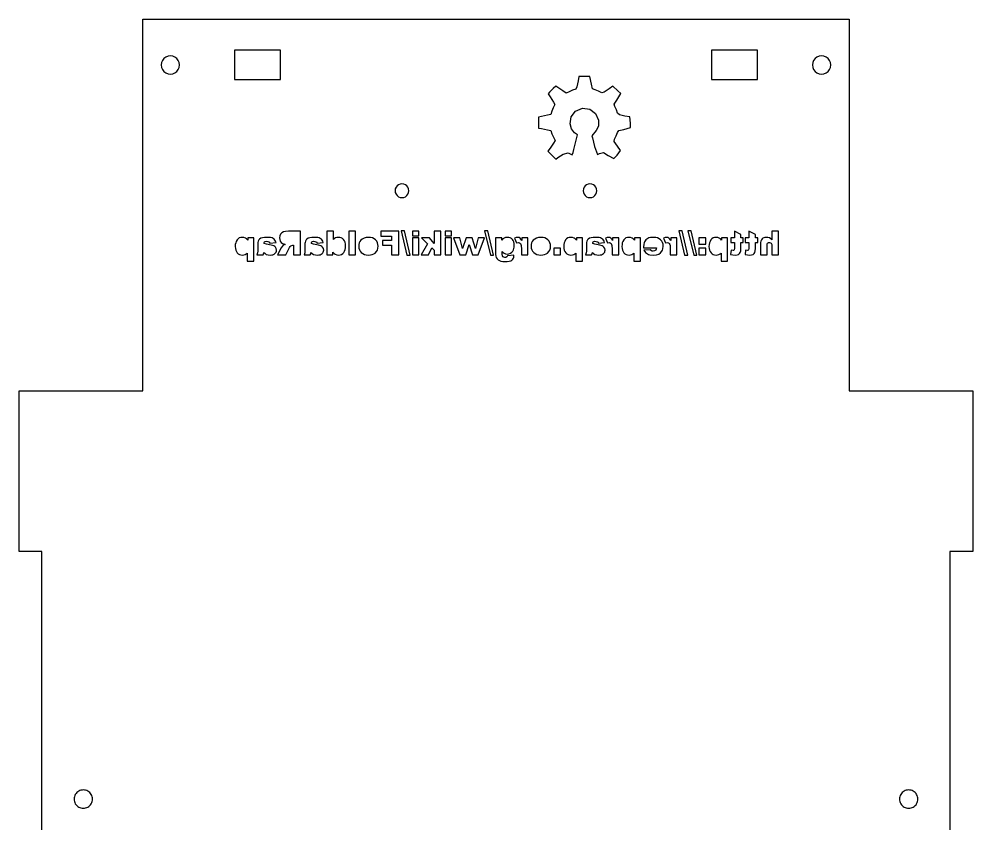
# Model space of a CAD drawing. Header units: metres. Extents: x -389 to -181, y 1263 to 1603.
# Drawn here: x -389.5 to -181.5, y 1427.7 to 1603.1 of the extents above; entities that cross this region are included whole.
import ezdxf

# ---------------------------------------------------------------- set-up
doc = ezdxf.new("R2010")
doc.units = ezdxf.units.M

msp = doc.modelspace()

# ---------------------------------------------------------------- linework, layer by layer
at = {"layer": 'Layer0'}
for points in [[(-389.47, 1522.06, 0.03), (-362.47, 1522.06, 0.03), (-362.47, 1603.06, 0.03), (-208.47, 1603.06, 0.03), (-208.47, 1522.06, 0.03), (-181.47, 1522.06, 0.03), (-181.47, 1487.06, 0.03), (-186.47, 1487.06, 0.03), (-186.47, 1304.06, 0.03), (-209.47, 1304.06, 0.03), (-209.47, 1263.06, 0.03), (-361.47, 1263.06, 0.03), (-361.47, 1304.06, 0.03), (-384.47, 1304.06, 0.03), (-384.47, 1487.06, 0.03), (-389.47, 1487.06, 0.03), (-389.47, 1522.06, 0.03)], [(-342.47, 1596.26, 0.03), (-342.47, 1589.86, 0.03), (-332.47, 1589.86, 0.03), (-332.47, 1596.26, 0.03), (-342.47, 1596.26, 0.03)], [(-228.47, 1589.86, 0.03), (-228.47, 1596.26, 0.03), (-238.47, 1596.26, 0.03), (-238.47, 1589.86, 0.03), (-228.47, 1589.86, 0.03)], [(-355.05, 1591.64, 0.03), (-354.74, 1592.06, 0.03), (-354.54, 1592.54, 0.03), (-354.47, 1593.06, 0.03), (-354.54, 1593.58, 0.03), (-354.74, 1594.06, 0.03), (-355.05, 1594.47, 0.03), (-355.47, 1594.79, 0.03), (-355.95, 1594.99, 0.03), (-356.47, 1595.06, 0.03), (-356.99, 1594.99, 0.03), (-357.47, 1594.79, 0.03), (-357.88, 1594.47, 0.03), (-358.2, 1594.06, 0.03), (-358.4, 1593.58, 0.03), (-358.47, 1593.06, 0.03), (-358.4, 1592.54, 0.03), (-358.2, 1592.06, 0.03), (-357.88, 1591.64, 0.03), (-357.47, 1591.33, 0.03), (-356.99, 1591.13, 0.03), (-356.47, 1591.06, 0.03), (-355.95, 1591.13, 0.03), (-355.47, 1591.33, 0.03), (-355.05, 1591.64, 0.03)], [(-214.99, 1591.13, 0.03), (-214.47, 1591.06, 0.03), (-213.95, 1591.13, 0.03), (-213.47, 1591.33, 0.03), (-213.05, 1591.64, 0.03), (-212.74, 1592.06, 0.03), (-212.54, 1592.54, 0.03), (-212.47, 1593.06, 0.03), (-212.54, 1593.58, 0.03), (-212.74, 1594.06, 0.03), (-213.05, 1594.47, 0.03), (-213.47, 1594.79, 0.03), (-213.95, 1594.99, 0.03), (-214.47, 1595.06, 0.03), (-214.99, 1594.99, 0.03), (-215.47, 1594.79, 0.03), (-215.88, 1594.47, 0.03), (-216.2, 1594.06, 0.03), (-216.4, 1593.58, 0.03), (-216.47, 1593.06, 0.03), (-216.4, 1592.54, 0.03), (-216.2, 1592.06, 0.03), (-215.88, 1591.64, 0.03), (-215.47, 1591.33, 0.03), (-214.99, 1591.13, 0.03)], [(-276.23, 1581.7, 0.03), (-276.23, 1581.07, 0.03), (-276.23, 1579.93, 0.03), (-276.23, 1579.32, 0.03), (-275.53, 1579.18, 0.03), (-274.22, 1578.92, 0.03), (-273.48, 1578.77, 0.03), (-273.26, 1578.03, 0.03), (-272.96, 1577.3, 0.03), (-272.59, 1576.61, 0.03), (-272.93, 1576.03, 0.03), (-273.68, 1574.92, 0.03), (-274.13, 1574.25, 0.03), (-273.76, 1573.87, 0.03), (-272.95, 1573.06, 0.03), (-272.45, 1572.56, 0.03), (-271.95, 1572.89, 0.03), (-270.84, 1573.63, 0.03), (-269.73, 1573.91, 0.03), (-269.29, 1573.68, 0.03), (-268.83, 1573.49, 0.03), (-268.63, 1573.98, 0.03), (-268.47, 1574.65, 0.03), (-268.06, 1576.37, 0.03), (-267.71, 1577.8, 0.03), (-268.38, 1578.3, 0.03), (-269, 1579.17, 0.03), (-269.29, 1580.24, 0.03), (-269.06, 1581.73, 0.03), (-268.11, 1582.98, 0.03), (-266.64, 1583.61, 0.03), (-265.01, 1583.42, 0.03), (-263.75, 1582.48, 0.03), (-263.1, 1581.02, 0.03), (-263.15, 1579.75, 0.03), (-263.59, 1578.77, 0.03), (-264.58, 1577.65, 0.03), (-264.46, 1577.16, 0.03), (-264.01, 1575.3, 0.03), (-263.31, 1573.58, 0.03), (-262.87, 1573.78, 0.03), (-262.05, 1573.98, 0.03), (-261.04, 1573.3, 0.03), (-259.78, 1572.68, 0.03), (-259.06, 1573.4, 0.03), (-258.34, 1574.41, 0.03), (-259, 1575.39, 0.03), (-259.67, 1576.39, 0.03), (-259.61, 1576.89, 0.03), (-259.26, 1577.6, 0.03), (-258.99, 1578.34, 0.03), (-258.71, 1578.79, 0.03), (-257.59, 1579.02, 0.03), (-256.12, 1579.44, 0.03), (-256.12, 1580.4, 0.03), (-256.25, 1581.72, 0.03), (-257.34, 1581.93, 0.03), (-258.57, 1582.18, 0.03), (-258.94, 1582.53, 0.03), (-259.2, 1583.28, 0.03), (-259.52, 1584, 0.03), (-259.72, 1584.53, 0.03), (-259.12, 1585.42, 0.03), (-258.28, 1586.82, 0.03), (-258.91, 1587.45, 0.03), (-259.97, 1588.41, 0.03), (-260.82, 1587.84, 0.03), (-261.89, 1587.13, 0.03), (-262.41, 1587.02, 0.03), (-263.11, 1587.38, 0.03), (-263.86, 1587.66, 0.03), (-264.45, 1587.88, 0.03), (-264.64, 1588.84, 0.03), (-265.02, 1590.56, 0.03), (-265.84, 1590.56, 0.03), (-267.37, 1590.52, 0.03), (-267.55, 1589.61, 0.03), (-267.81, 1588.33, 0.03), (-268.04, 1587.8, 0.03), (-268.81, 1587.56, 0.03), (-269.54, 1587.24, 0.03), (-270.14, 1586.92, 0.03), (-270.87, 1587.41, 0.03), (-271.97, 1588.15, 0.03), (-272.45, 1588.45, 0.03), (-272.97, 1587.93, 0.03), (-273.77, 1587.13, 0.03), (-274.12, 1586.77, 0.03), (-273.66, 1586.08, 0.03), (-272.92, 1584.97, 0.03), (-272.61, 1584.41, 0.03), (-272.98, 1583.71, 0.03), (-273.28, 1582.98, 0.03), (-273.49, 1582.24, 0.03), (-274.25, 1582.09, 0.03), (-275.56, 1581.83, 0.03), (-276.23, 1581.7, 0.03)], [(-306.36, 1567.1, 0.03), (-306.72, 1566.95, 0.03), (-307.03, 1566.71, 0.03), (-307.27, 1566.4, 0.03), (-307.42, 1566.04, 0.03), (-307.47, 1565.65, 0.03), (-307.42, 1565.26, 0.03), (-307.27, 1564.9, 0.03), (-307.03, 1564.59, 0.03), (-306.72, 1564.35, 0.03), (-306.36, 1564.2, 0.03), (-305.97, 1564.15, 0.03), (-305.58, 1564.2, 0.03), (-305.22, 1564.35, 0.03), (-304.91, 1564.59, 0.03), (-304.67, 1564.9, 0.03), (-304.52, 1565.26, 0.03), (-304.47, 1565.65, 0.03), (-304.52, 1566.04, 0.03), (-304.67, 1566.4, 0.03), (-304.91, 1566.71, 0.03), (-305.22, 1566.95, 0.03), (-305.58, 1567.1, 0.03), (-305.97, 1567.15, 0.03), (-306.36, 1567.1, 0.03)], [(-266.27, 1564.9, 0.03), (-266.03, 1564.59, 0.03), (-265.72, 1564.35, 0.03), (-265.36, 1564.2, 0.03), (-264.97, 1564.15, 0.03), (-264.58, 1564.2, 0.03), (-264.22, 1564.35, 0.03), (-263.91, 1564.59, 0.03), (-263.67, 1564.9, 0.03), (-263.52, 1565.26, 0.03), (-263.47, 1565.65, 0.03), (-263.52, 1566.04, 0.03), (-263.67, 1566.4, 0.03), (-263.91, 1566.71, 0.03), (-264.22, 1566.95, 0.03), (-264.58, 1567.1, 0.03), (-264.97, 1567.15, 0.03), (-265.36, 1567.1, 0.03), (-265.72, 1566.95, 0.03), (-266.03, 1566.71, 0.03), (-266.27, 1566.4, 0.03), (-266.42, 1566.04, 0.03), (-266.47, 1565.65, 0.03), (-266.42, 1565.26, 0.03), (-266.27, 1564.9, 0.03)], [(-332.33, 1553.19, 0.03), (-333.1, 1551.71, 0.03), (-331.32, 1551.71, 0.03), (-330.47, 1553.27, 0.03), (-330.32, 1553.52, 0.03), (-330.19, 1553.66, 0.03), (-330.01, 1553.75, 0.03), (-329.8, 1553.78, 0.03), (-329.66, 1553.78, 0.03), (-329.66, 1551.71, 0.03), (-328.08, 1551.71, 0.03), (-328.08, 1556.81, 0.03), (-330.71, 1556.81, 0.03), (-331.35, 1556.78, 0.03), (-331.82, 1556.69, 0.03), (-332.17, 1556.51, 0.03), (-332.45, 1556.22, 0.03), (-332.62, 1555.85, 0.03), (-332.68, 1555.4, 0.03), (-332.64, 1555, 0.03), (-332.5, 1554.66, 0.03), (-332.29, 1554.39, 0.03), (-332, 1554.17, 0.03), (-331.76, 1554.05, 0.03), (-331.45, 1553.96, 0.03), (-331.86, 1553.78, 0.03), (-332.11, 1553.51, 0.03), (-332.33, 1553.19, 0.03)], [(-322.35, 1556.81, 0.03), (-322.35, 1551.71, 0.03), (-321.02, 1551.71, 0.03), (-321.02, 1552.26, 0.03), (-320.76, 1551.97, 0.03), (-320.52, 1551.79, 0.03), (-320.19, 1551.67, 0.03), (-319.83, 1551.63, 0.03), (-319.48, 1551.67, 0.03), (-319.17, 1551.77, 0.03), (-318.9, 1551.95, 0.03), (-318.68, 1552.2, 0.03), (-318.51, 1552.51, 0.03), (-318.38, 1552.84, 0.03), (-318.31, 1553.2, 0.03), (-318.28, 1553.6, 0.03), (-318.31, 1554.03, 0.03), (-318.39, 1554.41, 0.03), (-318.53, 1554.73, 0.03), (-318.72, 1555, 0.03), (-318.96, 1555.22, 0.03), (-319.22, 1555.37, 0.03), (-319.52, 1555.46, 0.03), (-319.84, 1555.49, 0.03), (-320.16, 1555.46, 0.03), (-320.44, 1555.38, 0.03), (-320.7, 1555.24, 0.03), (-320.92, 1555.05, 0.03), (-320.92, 1556.81, 0.03), (-322.35, 1556.81, 0.03)], [(-317.56, 1556.81, 0.03), (-317.56, 1551.71, 0.03), (-316.14, 1551.71, 0.03), (-316.14, 1556.81, 0.03), (-317.56, 1556.81, 0.03)], [(-310.58, 1556.81, 0.03), (-310.58, 1555.72, 0.03), (-308.27, 1555.72, 0.03), (-308.27, 1554.83, 0.03), (-310.24, 1554.83, 0.03), (-310.24, 1553.8, 0.03), (-308.27, 1553.8, 0.03), (-308.27, 1551.71, 0.03), (-306.68, 1551.71, 0.03), (-306.68, 1556.81, 0.03), (-310.58, 1556.81, 0.03)], [(-305.45, 1556.9, 0.03), (-306.18, 1556.9, 0.03), (-304.9, 1551.63, 0.03), (-304.18, 1551.63, 0.03), (-305.45, 1556.9, 0.03)], [(-303.7, 1556.81, 0.03), (-303.7, 1555.85, 0.03), (-302.28, 1555.85, 0.03), (-302.28, 1556.81, 0.03), (-303.7, 1556.81, 0.03)], [(-300.4, 1554.11, 0.03), (-301.8, 1551.71, 0.03), (-300.21, 1551.71, 0.03), (-299.46, 1553.19, 0.03), (-298.93, 1552.67, 0.03), (-298.93, 1551.71, 0.03), (-297.48, 1551.71, 0.03), (-297.48, 1556.81, 0.03), (-298.93, 1556.81, 0.03), (-298.93, 1554.18, 0.03), (-299.98, 1555.41, 0.03), (-301.73, 1555.41, 0.03), (-300.4, 1554.11, 0.03)], [(-296.58, 1556.81, 0.03), (-296.58, 1555.85, 0.03), (-295.16, 1555.85, 0.03), (-295.16, 1556.81, 0.03), (-296.58, 1556.81, 0.03)], [(-287.25, 1556.9, 0.03), (-287.98, 1556.9, 0.03), (-286.69, 1551.63, 0.03), (-285.98, 1551.63, 0.03), (-287.25, 1556.9, 0.03)], [(-244.9, 1556.9, 0.03), (-245.62, 1556.9, 0.03), (-244.34, 1551.63, 0.03), (-243.63, 1551.63, 0.03), (-244.9, 1556.9, 0.03)], [(-242.92, 1556.9, 0.03), (-243.64, 1556.9, 0.03), (-242.36, 1551.63, 0.03), (-241.65, 1551.63, 0.03), (-242.92, 1556.9, 0.03)], [(-234.27, 1555.41, 0.03), (-234.27, 1554.37, 0.03), (-233.49, 1554.37, 0.03), (-233.49, 1553.06, 0.03), (-233.54, 1552.75, 0.03), (-233.63, 1552.66, 0.03), (-233.78, 1552.63, 0.03), (-234.22, 1552.72, 0.03), (-234.32, 1551.74, 0.03), (-233.82, 1551.66, 0.03), (-233.34, 1551.63, 0.03), (-232.88, 1551.66, 0.03), (-232.56, 1551.76, 0.03), (-232.35, 1551.94, 0.03), (-232.19, 1552.18, 0.03), (-232.1, 1552.54, 0.03), (-232.07, 1553.07, 0.03), (-232.07, 1554.37, 0.03), (-231.55, 1554.37, 0.03), (-231.55, 1555.41, 0.03), (-232.07, 1555.41, 0.03), (-232.07, 1556.09, 0.03), (-233.49, 1556.81, 0.03), (-233.49, 1555.41, 0.03), (-234.27, 1555.41, 0.03)], [(-231.11, 1555.41, 0.03), (-231.11, 1554.37, 0.03), (-230.33, 1554.37, 0.03), (-230.33, 1553.06, 0.03), (-230.38, 1552.75, 0.03), (-230.47, 1552.66, 0.03), (-230.62, 1552.63, 0.03), (-231.06, 1552.72, 0.03), (-231.16, 1551.74, 0.03), (-230.65, 1551.66, 0.03), (-230.18, 1551.63, 0.03), (-229.72, 1551.66, 0.03), (-229.4, 1551.76, 0.03), (-229.18, 1551.94, 0.03), (-229.03, 1552.18, 0.03), (-228.94, 1552.54, 0.03), (-228.91, 1553.07, 0.03), (-228.91, 1554.37, 0.03), (-228.39, 1554.37, 0.03), (-228.39, 1555.41, 0.03), (-228.91, 1555.41, 0.03), (-228.91, 1556.09, 0.03), (-230.33, 1556.81, 0.03), (-230.33, 1555.41, 0.03), (-231.11, 1555.41, 0.03)], [(-227.76, 1554.4, 0.03), (-227.78, 1554.06, 0.03), (-227.78, 1551.71, 0.03), (-226.35, 1551.71, 0.03), (-226.35, 1553.74, 0.03), (-226.32, 1554.04, 0.03), (-226.23, 1554.24, 0.03), (-226.07, 1554.34, 0.03), (-225.86, 1554.38, 0.03), (-225.63, 1554.33, 0.03), (-225.45, 1554.19, 0.03), (-225.33, 1553.91, 0.03), (-225.29, 1553.49, 0.03), (-225.29, 1551.71, 0.03), (-223.87, 1551.71, 0.03), (-223.87, 1556.81, 0.03), (-225.29, 1556.81, 0.03), (-225.29, 1554.93, 0.03), (-225.57, 1555.19, 0.03), (-225.86, 1555.36, 0.03), (-226.17, 1555.46, 0.03), (-226.54, 1555.49, 0.03), (-226.81, 1555.47, 0.03), (-227.05, 1555.4, 0.03), (-227.26, 1555.29, 0.03), (-227.45, 1555.14, 0.03), (-227.59, 1554.94, 0.03), (-227.69, 1554.69, 0.03), (-227.76, 1554.4, 0.03)], [(-342.31, 1553.92, 0.03), (-342.33, 1553.52, 0.03), (-342.3, 1553.09, 0.03), (-342.22, 1552.71, 0.03), (-342.08, 1552.38, 0.03), (-341.89, 1552.11, 0.03), (-341.66, 1551.9, 0.03), (-341.39, 1551.75, 0.03), (-341.1, 1551.66, 0.03), (-340.77, 1551.63, 0.03), (-340.46, 1551.66, 0.03), (-340.18, 1551.74, 0.03), (-339.92, 1551.88, 0.03), (-339.7, 1552.07, 0.03), (-339.7, 1550.31, 0.03), (-338.27, 1550.31, 0.03), (-338.27, 1555.41, 0.03), (-339.59, 1555.41, 0.03), (-339.59, 1554.86, 0.03), (-339.85, 1555.15, 0.03), (-340.1, 1555.33, 0.03), (-340.42, 1555.45, 0.03), (-340.78, 1555.49, 0.03), (-341.13, 1555.46, 0.03), (-341.44, 1555.35, 0.03), (-341.7, 1555.17, 0.03), (-341.93, 1554.92, 0.03), (-342.1, 1554.62, 0.03), (-342.23, 1554.29, 0.03), (-342.31, 1553.92, 0.03)], [(-337.44, 1552.09, 0.03), (-337.59, 1551.71, 0.03), (-336.26, 1551.71, 0.03), (-336.15, 1551.93, 0.03), (-336.11, 1552.16, 0.03), (-335.83, 1551.94, 0.03), (-335.55, 1551.78, 0.03), (-335.15, 1551.67, 0.03), (-334.68, 1551.63, 0.03), (-334.37, 1551.65, 0.03), (-334.1, 1551.71, 0.03), (-333.87, 1551.8, 0.03), (-333.68, 1551.94, 0.03), (-333.53, 1552.1, 0.03), (-333.42, 1552.28, 0.03), (-333.35, 1552.47, 0.03), (-333.33, 1552.69, 0.03), (-333.39, 1553.07, 0.03), (-333.58, 1553.38, 0.03), (-333.73, 1553.51, 0.03), (-333.93, 1553.62, 0.03), (-334.49, 1553.79, 0.03), (-335.52, 1554.01, 0.03), (-336.03, 1554.18, 0.03), (-336, 1554.4, 0.03), (-335.92, 1554.54, 0.03), (-335.77, 1554.62, 0.03), (-335.54, 1554.65, 0.03), (-335.23, 1554.62, 0.03), (-335.02, 1554.54, 0.03), (-334.89, 1554.41, 0.03), (-334.8, 1554.21, 0.03), (-333.44, 1554.35, 0.03), (-333.54, 1554.67, 0.03), (-333.67, 1554.91, 0.03), (-333.84, 1555.1, 0.03), (-334.08, 1555.26, 0.03), (-334.31, 1555.36, 0.03), (-334.62, 1555.43, 0.03), (-335.35, 1555.49, 0.03), (-335.93, 1555.47, 0.03), (-336.38, 1555.42, 0.03), (-336.73, 1555.31, 0.03), (-337.02, 1555.12, 0.03), (-337.18, 1554.93, 0.03), (-337.31, 1554.68, 0.03), (-337.38, 1554.4, 0.03), (-337.41, 1554.13, 0.03), (-337.41, 1552.5, 0.03), (-337.44, 1552.09, 0.03)], [(-327.15, 1552.09, 0.03), (-327.29, 1551.71, 0.03), (-325.96, 1551.71, 0.03), (-325.86, 1551.93, 0.03), (-325.81, 1552.16, 0.03), (-325.53, 1551.94, 0.03), (-325.26, 1551.78, 0.03), (-324.85, 1551.67, 0.03), (-324.39, 1551.63, 0.03), (-324.07, 1551.65, 0.03), (-323.8, 1551.71, 0.03), (-323.57, 1551.8, 0.03), (-323.38, 1551.94, 0.03), (-323.23, 1552.1, 0.03), (-323.12, 1552.28, 0.03), (-323.06, 1552.47, 0.03), (-323.04, 1552.69, 0.03), (-323.1, 1553.07, 0.03), (-323.29, 1553.38, 0.03), (-323.44, 1553.51, 0.03), (-323.64, 1553.62, 0.03), (-324.2, 1553.79, 0.03), (-325.23, 1554.01, 0.03), (-325.73, 1554.18, 0.03), (-325.7, 1554.4, 0.03), (-325.62, 1554.54, 0.03), (-325.47, 1554.62, 0.03), (-325.24, 1554.65, 0.03), (-324.94, 1554.62, 0.03), (-324.72, 1554.54, 0.03), (-324.6, 1554.41, 0.03), (-324.5, 1554.21, 0.03), (-323.15, 1554.35, 0.03), (-323.24, 1554.67, 0.03), (-323.37, 1554.91, 0.03), (-323.55, 1555.1, 0.03), (-323.79, 1555.26, 0.03), (-324.02, 1555.36, 0.03), (-324.32, 1555.43, 0.03), (-325.06, 1555.49, 0.03), (-325.63, 1555.47, 0.03), (-326.08, 1555.42, 0.03), (-326.44, 1555.31, 0.03), (-326.73, 1555.12, 0.03), (-326.89, 1554.93, 0.03), (-327.01, 1554.68, 0.03), (-327.09, 1554.4, 0.03), (-327.12, 1554.13, 0.03), (-327.12, 1552.5, 0.03), (-327.15, 1552.09, 0.03)], [(-315.38, 1553.93, 0.03), (-315.41, 1553.57, 0.03), (-315.37, 1553.16, 0.03), (-315.26, 1552.8, 0.03), (-315.09, 1552.47, 0.03), (-314.84, 1552.17, 0.03), (-314.53, 1551.94, 0.03), (-314.17, 1551.77, 0.03), (-313.75, 1551.66, 0.03), (-313.28, 1551.63, 0.03), (-312.85, 1551.66, 0.03), (-312.47, 1551.74, 0.03), (-312.13, 1551.88, 0.03), (-311.84, 1552.08, 0.03), (-311.54, 1552.38, 0.03), (-311.33, 1552.73, 0.03), (-311.2, 1553.12, 0.03), (-311.16, 1553.55, 0.03), (-311.2, 1553.95, 0.03), (-311.3, 1554.32, 0.03), (-311.48, 1554.65, 0.03), (-311.73, 1554.94, 0.03), (-312.04, 1555.18, 0.03), (-312.4, 1555.35, 0.03), (-312.81, 1555.46, 0.03), (-313.27, 1555.49, 0.03), (-313.79, 1555.45, 0.03), (-314.25, 1555.33, 0.03), (-314.63, 1555.13, 0.03), (-314.95, 1554.85, 0.03), (-315.15, 1554.57, 0.03), (-315.29, 1554.27, 0.03), (-315.38, 1553.93, 0.03)], [(-303.7, 1555.41, 0.03), (-303.7, 1551.71, 0.03), (-302.28, 1551.71, 0.03), (-302.28, 1555.41, 0.03), (-303.7, 1555.41, 0.03)], [(-296.58, 1555.41, 0.03), (-296.58, 1551.71, 0.03), (-295.16, 1551.71, 0.03), (-295.16, 1555.41, 0.03), (-296.58, 1555.41, 0.03)], [(-293.34, 1555.41, 0.03), (-294.7, 1555.41, 0.03), (-293.34, 1551.71, 0.03), (-292.08, 1551.71, 0.03), (-291.33, 1553.94, 0.03), (-290.6, 1551.71, 0.03), (-289.34, 1551.71, 0.03), (-287.97, 1555.41, 0.03), (-289.34, 1555.41, 0.03), (-289.93, 1553.08, 0.03), (-290.68, 1555.41, 0.03), (-291.96, 1555.41, 0.03), (-292.74, 1553.08, 0.03), (-293.34, 1555.41, 0.03)], [(-284.22, 1555.41, 0.03), (-285.55, 1555.41, 0.03), (-285.55, 1551.92, 0.03), (-285.55, 1551.75, 0.03), (-285.51, 1551.41, 0.03), (-285.4, 1551.09, 0.03), (-285.23, 1550.81, 0.03), (-285.01, 1550.58, 0.03), (-284.73, 1550.41, 0.03), (-284.39, 1550.3, 0.03), (-283.98, 1550.24, 0.03), (-283.52, 1550.21, 0.03), (-283.01, 1550.23, 0.03), (-282.58, 1550.3, 0.03), (-282.25, 1550.4, 0.03), (-281.99, 1550.55, 0.03), (-281.81, 1550.73, 0.03), (-281.68, 1550.94, 0.03), (-281.6, 1551.18, 0.03), (-281.58, 1551.44, 0.03), (-281.58, 1551.63, 0.03), (-282.96, 1551.47, 0.03), (-283.03, 1551.31, 0.03), (-283.12, 1551.21, 0.03), (-283.3, 1551.13, 0.03), (-283.51, 1551.1, 0.03), (-283.78, 1551.14, 0.03), (-283.97, 1551.26, 0.03), (-284.08, 1551.49, 0.03), (-284.12, 1551.83, 0.03), (-284.12, 1552.39, 0.03), (-283.91, 1552.18, 0.03), (-283.7, 1552.04, 0.03), (-283.36, 1551.91, 0.03), (-283, 1551.86, 0.03), (-282.64, 1551.9, 0.03), (-282.33, 1552.02, 0.03), (-282.05, 1552.23, 0.03), (-281.8, 1552.51, 0.03), (-281.66, 1552.76, 0.03), (-281.56, 1553.04, 0.03), (-281.5, 1553.36, 0.03), (-281.48, 1553.72, 0.03), (-281.5, 1554.13, 0.03), (-281.58, 1554.48, 0.03), (-281.71, 1554.79, 0.03), (-281.89, 1555.04, 0.03), (-282.12, 1555.24, 0.03), (-282.38, 1555.38, 0.03), (-282.67, 1555.46, 0.03), (-282.99, 1555.49, 0.03), (-283.38, 1555.45, 0.03), (-283.7, 1555.34, 0.03), (-283.97, 1555.15, 0.03), (-284.22, 1554.86, 0.03), (-284.22, 1555.41, 0.03)], [(-281.05, 1555.44, 0.03), (-281.41, 1555.3, 0.03), (-280.97, 1554.29, 0.03), (-280.58, 1554.39, 0.03), (-280.33, 1554.33, 0.03), (-280.14, 1554.16, 0.03), (-280.05, 1553.96, 0.03), (-279.98, 1553.7, 0.03), (-279.93, 1552.95, 0.03), (-279.93, 1551.71, 0.03), (-278.5, 1551.71, 0.03), (-278.5, 1555.41, 0.03), (-279.83, 1555.41, 0.03), (-279.83, 1554.8, 0.03), (-280.02, 1555.13, 0.03), (-280.22, 1555.34, 0.03), (-280.45, 1555.45, 0.03), (-280.73, 1555.49, 0.03), (-281.05, 1555.44, 0.03)], [(-277.78, 1553.93, 0.03), (-277.81, 1553.57, 0.03), (-277.77, 1553.16, 0.03), (-277.67, 1552.8, 0.03), (-277.49, 1552.47, 0.03), (-277.24, 1552.17, 0.03), (-276.93, 1551.94, 0.03), (-276.57, 1551.77, 0.03), (-276.15, 1551.66, 0.03), (-275.68, 1551.63, 0.03), (-275.25, 1551.66, 0.03), (-274.87, 1551.74, 0.03), (-274.53, 1551.88, 0.03), (-274.24, 1552.08, 0.03), (-273.94, 1552.38, 0.03), (-273.73, 1552.73, 0.03), (-273.6, 1553.12, 0.03), (-273.56, 1553.55, 0.03), (-273.6, 1553.95, 0.03), (-273.71, 1554.32, 0.03), (-273.88, 1554.65, 0.03), (-274.13, 1554.94, 0.03), (-274.44, 1555.18, 0.03), (-274.8, 1555.35, 0.03), (-275.21, 1555.46, 0.03), (-275.67, 1555.49, 0.03), (-276.2, 1555.45, 0.03), (-276.65, 1555.33, 0.03), (-277.03, 1555.13, 0.03), (-277.35, 1554.85, 0.03), (-277.55, 1554.57, 0.03), (-277.69, 1554.27, 0.03), (-277.78, 1553.93, 0.03)], [(-270.66, 1553.92, 0.03), (-270.69, 1553.52, 0.03), (-270.66, 1553.09, 0.03), (-270.58, 1552.71, 0.03), (-270.44, 1552.38, 0.03), (-270.24, 1552.11, 0.03), (-270.01, 1551.9, 0.03), (-269.74, 1551.75, 0.03), (-269.45, 1551.66, 0.03), (-269.13, 1551.63, 0.03), (-268.81, 1551.66, 0.03), (-268.53, 1551.74, 0.03), (-268.28, 1551.88, 0.03), (-268.05, 1552.07, 0.03), (-268.05, 1550.31, 0.03), (-266.62, 1550.31, 0.03), (-266.62, 1555.41, 0.03), (-267.94, 1555.41, 0.03), (-267.94, 1554.86, 0.03), (-268.21, 1555.15, 0.03), (-268.45, 1555.33, 0.03), (-268.77, 1555.45, 0.03), (-269.13, 1555.49, 0.03), (-269.48, 1555.46, 0.03), (-269.79, 1555.35, 0.03), (-270.06, 1555.17, 0.03), (-270.28, 1554.92, 0.03), (-270.46, 1554.62, 0.03), (-270.58, 1554.29, 0.03), (-270.66, 1553.92, 0.03)], [(-265.8, 1552.09, 0.03), (-265.94, 1551.71, 0.03), (-264.61, 1551.71, 0.03), (-264.51, 1551.93, 0.03), (-264.46, 1552.16, 0.03), (-264.18, 1551.94, 0.03), (-263.91, 1551.78, 0.03), (-263.5, 1551.67, 0.03), (-263.03, 1551.63, 0.03), (-262.72, 1551.65, 0.03), (-262.45, 1551.71, 0.03), (-262.22, 1551.8, 0.03), (-262.03, 1551.94, 0.03), (-261.88, 1552.1, 0.03), (-261.77, 1552.28, 0.03), (-261.71, 1552.47, 0.03), (-261.69, 1552.69, 0.03), (-261.75, 1553.07, 0.03), (-261.93, 1553.38, 0.03), (-262.08, 1553.51, 0.03), (-262.28, 1553.62, 0.03), (-262.84, 1553.79, 0.03), (-263.88, 1554.01, 0.03), (-264.38, 1554.18, 0.03), (-264.35, 1554.4, 0.03), (-264.27, 1554.54, 0.03), (-264.12, 1554.62, 0.03), (-263.89, 1554.65, 0.03), (-263.59, 1554.62, 0.03), (-263.37, 1554.54, 0.03), (-263.25, 1554.41, 0.03), (-263.15, 1554.21, 0.03), (-261.8, 1554.35, 0.03), (-261.89, 1554.67, 0.03), (-262.02, 1554.91, 0.03), (-262.19, 1555.1, 0.03), (-262.43, 1555.26, 0.03), (-262.67, 1555.36, 0.03), (-262.97, 1555.43, 0.03), (-263.71, 1555.49, 0.03), (-264.28, 1555.47, 0.03), (-264.73, 1555.42, 0.03), (-265.08, 1555.31, 0.03), (-265.37, 1555.12, 0.03), (-265.54, 1554.93, 0.03), (-265.66, 1554.68, 0.03), (-265.74, 1554.4, 0.03), (-265.76, 1554.13, 0.03), (-265.76, 1552.5, 0.03), (-265.8, 1552.09, 0.03)], [(-261.26, 1555.44, 0.03), (-261.62, 1555.3, 0.03), (-261.18, 1554.29, 0.03), (-260.78, 1554.39, 0.03), (-260.54, 1554.33, 0.03), (-260.35, 1554.16, 0.03), (-260.26, 1553.96, 0.03), (-260.19, 1553.7, 0.03), (-260.13, 1552.95, 0.03), (-260.13, 1551.71, 0.03), (-258.71, 1551.71, 0.03), (-258.71, 1555.41, 0.03), (-260.04, 1555.41, 0.03), (-260.04, 1554.8, 0.03), (-260.23, 1555.13, 0.03), (-260.43, 1555.34, 0.03), (-260.66, 1555.45, 0.03), (-260.93, 1555.49, 0.03), (-261.26, 1555.44, 0.03)], [(-257.99, 1553.92, 0.03), (-258.02, 1553.52, 0.03), (-257.99, 1553.09, 0.03), (-257.91, 1552.71, 0.03), (-257.77, 1552.38, 0.03), (-257.58, 1552.11, 0.03), (-257.34, 1551.9, 0.03), (-257.08, 1551.75, 0.03), (-256.78, 1551.66, 0.03), (-256.46, 1551.63, 0.03), (-256.15, 1551.66, 0.03), (-255.86, 1551.74, 0.03), (-255.61, 1551.88, 0.03), (-255.38, 1552.07, 0.03), (-255.38, 1550.31, 0.03), (-253.95, 1550.31, 0.03), (-253.95, 1555.41, 0.03), (-255.28, 1555.41, 0.03), (-255.28, 1554.86, 0.03), (-255.54, 1555.15, 0.03), (-255.78, 1555.33, 0.03), (-256.11, 1555.45, 0.03), (-256.47, 1555.49, 0.03), (-256.82, 1555.46, 0.03), (-257.12, 1555.35, 0.03), (-257.39, 1555.17, 0.03), (-257.61, 1554.92, 0.03), (-257.79, 1554.62, 0.03), (-257.92, 1554.29, 0.03), (-257.99, 1553.92, 0.03)], [(-253.29, 1553.37, 0.03), (-253.29, 1553.21, 0.03), (-250.46, 1553.21, 0.03), (-250.52, 1552.91, 0.03), (-250.64, 1552.7, 0.03), (-250.88, 1552.52, 0.03), (-251.18, 1552.46, 0.03), (-251.38, 1552.49, 0.03), (-251.57, 1552.57, 0.03), (-251.82, 1552.8, 0.03), (-253.21, 1552.67, 0.03), (-252.86, 1552.19, 0.03), (-252.66, 1552.01, 0.03), (-252.44, 1551.87, 0.03), (-252.19, 1551.77, 0.03), (-251.89, 1551.69, 0.03), (-251.14, 1551.63, 0.03), (-250.49, 1551.68, 0.03), (-249.99, 1551.84, 0.03), (-249.61, 1552.1, 0.03), (-249.29, 1552.49, 0.03), (-249.17, 1552.73, 0.03), (-249.08, 1552.98, 0.03), (-249.02, 1553.55, 0.03), (-249.05, 1553.97, 0.03), (-249.15, 1554.34, 0.03), (-249.33, 1554.67, 0.03), (-249.57, 1554.96, 0.03), (-249.87, 1555.19, 0.03), (-250.23, 1555.36, 0.03), (-250.64, 1555.46, 0.03), (-251.1, 1555.49, 0.03), (-251.81, 1555.43, 0.03), (-252.11, 1555.36, 0.03), (-252.36, 1555.25, 0.03), (-252.76, 1554.96, 0.03), (-253.05, 1554.55, 0.03), (-253.16, 1554.31, 0.03), (-253.23, 1554.03, 0.03), (-253.29, 1553.37, 0.03)], [(-248.6, 1555.44, 0.03), (-248.95, 1555.3, 0.03), (-248.51, 1554.29, 0.03), (-248.12, 1554.39, 0.03), (-247.87, 1554.33, 0.03), (-247.69, 1554.16, 0.03), (-247.59, 1553.96, 0.03), (-247.52, 1553.7, 0.03), (-247.47, 1552.95, 0.03), (-247.47, 1551.71, 0.03), (-246.04, 1551.71, 0.03), (-246.04, 1555.41, 0.03), (-247.37, 1555.41, 0.03), (-247.37, 1554.8, 0.03), (-247.56, 1555.13, 0.03), (-247.77, 1555.34, 0.03), (-247.99, 1555.45, 0.03), (-248.27, 1555.49, 0.03), (-248.6, 1555.44, 0.03)], [(-241.22, 1555.41, 0.03), (-241.22, 1553.99, 0.03), (-239.7, 1553.99, 0.03), (-239.7, 1555.41, 0.03), (-241.22, 1555.41, 0.03)], [(-239, 1553.92, 0.03), (-239.02, 1553.52, 0.03), (-238.99, 1553.09, 0.03), (-238.91, 1552.71, 0.03), (-238.77, 1552.38, 0.03), (-238.58, 1552.11, 0.03), (-238.34, 1551.9, 0.03), (-238.08, 1551.75, 0.03), (-237.79, 1551.66, 0.03), (-237.46, 1551.63, 0.03), (-237.15, 1551.66, 0.03), (-236.87, 1551.74, 0.03), (-236.61, 1551.88, 0.03), (-236.38, 1552.07, 0.03), (-236.38, 1550.31, 0.03), (-234.95, 1550.31, 0.03), (-234.95, 1555.41, 0.03), (-236.28, 1555.41, 0.03), (-236.28, 1554.86, 0.03), (-236.54, 1555.15, 0.03), (-236.78, 1555.33, 0.03), (-237.11, 1555.45, 0.03), (-237.47, 1555.49, 0.03), (-237.82, 1555.46, 0.03), (-238.13, 1555.35, 0.03), (-238.39, 1555.17, 0.03), (-238.62, 1554.92, 0.03), (-238.79, 1554.62, 0.03), (-238.92, 1554.29, 0.03), (-239, 1553.92, 0.03)], [(-272.88, 1553.13, 0.03), (-272.88, 1551.71, 0.03), (-271.37, 1551.71, 0.03), (-271.37, 1553.13, 0.03), (-272.88, 1553.13, 0.03)], [(-241.22, 1553.13, 0.03), (-241.22, 1551.71, 0.03), (-239.7, 1551.71, 0.03), (-239.7, 1553.13, 0.03), (-241.22, 1553.13, 0.03)], [(-377.2, 1432.06, 0.03), (-377.05, 1431.84, 0.03), (-376.88, 1431.64, 0.03), (-376.68, 1431.47, 0.03), (-376.47, 1431.33, 0.03), (-376.23, 1431.21, 0.03), (-375.99, 1431.13, 0.03), (-375.73, 1431.08, 0.03), (-375.47, 1431.06, 0.03), (-375.21, 1431.08, 0.03), (-374.95, 1431.13, 0.03), (-374.7, 1431.21, 0.03), (-374.47, 1431.33, 0.03), (-374.25, 1431.47, 0.03), (-374.05, 1431.64, 0.03), (-373.88, 1431.84, 0.03), (-373.74, 1432.06, 0.03), (-373.62, 1432.29, 0.03), (-373.54, 1432.54, 0.03), (-373.48, 1432.8, 0.03), (-373.47, 1433.06, 0.03), (-373.48, 1433.32, 0.03), (-373.54, 1433.58, 0.03), (-373.62, 1433.82, 0.03), (-373.74, 1434.06, 0.03), (-373.88, 1434.28, 0.03), (-374.05, 1434.47, 0.03), (-374.25, 1434.64, 0.03), (-374.47, 1434.79, 0.03), (-374.7, 1434.91, 0.03), (-374.95, 1434.99, 0.03), (-375.21, 1435.04, 0.03), (-375.47, 1435.06, 0.03), (-375.73, 1435.04, 0.03), (-375.99, 1434.99, 0.03), (-376.23, 1434.91, 0.03), (-376.47, 1434.79, 0.03), (-376.68, 1434.64, 0.03), (-376.88, 1434.47, 0.03), (-377.05, 1434.28, 0.03), (-377.2, 1434.06, 0.03), (-377.32, 1433.82, 0.03), (-377.4, 1433.58, 0.03), (-377.45, 1433.32, 0.03), (-377.47, 1433.06, 0.03), (-377.45, 1432.8, 0.03), (-377.4, 1432.54, 0.03), (-377.32, 1432.29, 0.03), (-377.2, 1432.06, 0.03)], [(-196.88, 1431.64, 0.03), (-196.68, 1431.47, 0.03), (-196.47, 1431.33, 0.03), (-196.23, 1431.21, 0.03), (-195.99, 1431.13, 0.03), (-195.73, 1431.08, 0.03), (-195.47, 1431.06, 0.03), (-195.21, 1431.08, 0.03), (-194.95, 1431.13, 0.03), (-194.7, 1431.21, 0.03), (-194.47, 1431.33, 0.03), (-194.25, 1431.47, 0.03), (-194.05, 1431.64, 0.03), (-193.88, 1431.84, 0.03), (-193.74, 1432.06, 0.03), (-193.62, 1432.29, 0.03), (-193.54, 1432.54, 0.03), (-193.48, 1432.8, 0.03), (-193.47, 1433.06, 0.03), (-193.48, 1433.32, 0.03), (-193.54, 1433.58, 0.03), (-193.62, 1433.82, 0.03), (-193.74, 1434.06, 0.03), (-193.88, 1434.28, 0.03), (-194.05, 1434.47, 0.03), (-194.25, 1434.64, 0.03), (-194.47, 1434.79, 0.03), (-194.7, 1434.91, 0.03), (-194.95, 1434.99, 0.03), (-195.21, 1435.04, 0.03), (-195.47, 1435.06, 0.03), (-195.73, 1435.04, 0.03), (-195.99, 1434.99, 0.03), (-196.23, 1434.91, 0.03), (-196.47, 1434.79, 0.03), (-196.68, 1434.64, 0.03), (-196.88, 1434.47, 0.03), (-197.05, 1434.28, 0.03), (-197.2, 1434.06, 0.03), (-197.32, 1433.82, 0.03), (-197.4, 1433.58, 0.03), (-197.45, 1433.32, 0.03), (-197.47, 1433.06, 0.03), (-197.45, 1432.8, 0.03), (-197.4, 1432.54, 0.03), (-197.32, 1432.29, 0.03), (-197.2, 1432.06, 0.03), (-197.05, 1431.84, 0.03), (-196.88, 1431.64, 0.03)]]:
    msp.add_polyline3d(points, dxfattribs=at)

doc.saveas('drawing.dxf')
